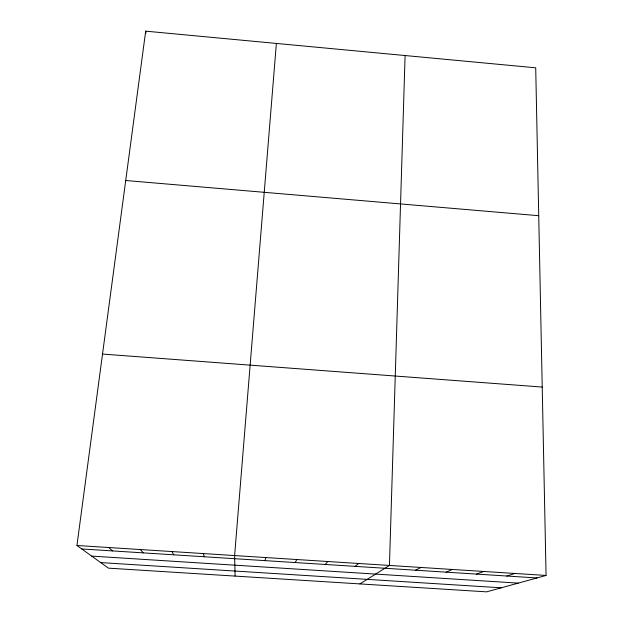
<?xml version="1.0" encoding="UTF-8"?>
<svg xmlns="http://www.w3.org/2000/svg" width="623" height="623" viewBox="0 0 623 623"><rect width="100%" height="100%" fill="white"/><g stroke="black" fill="none" stroke-linecap="round" stroke-linejoin="round"><path stroke-width="0.93" d="M405.098 55.54L389.445 565.45L359.907 583.907M276.378 43.439L234.614 555.56L235.097 576.088M76.933 545.491L145.689 31.15L535.71 67.814L546.067 575.45L486.61 591.85L108.441 568.153L76.933 545.491L546.067 575.45M264.954 560.63L265.811 557.554M295.107 562.546L296.883 559.54M325.159 564.461L327.854 561.518M355.102 566.369L358.708 563.488M415.572 570.216L421.008 567.467M446.099 572.163L452.446 569.477M476.509 574.102L483.767 571.47M506.81 576.026L514.98 573.464M81.753 548.956L537.01 577.949M91.706 556.113L518.266 583.12M100.708 562.592L501.258 587.808M102.522 354.059L542.228 387.062M125.721 180.506L538.731 215.706M108.698 547.524L112.561 550.919M140.354 549.541L143.251 552.874M171.886 551.557L173.84 554.82M203.308 553.559L204.321 556.767M145.689 31.15L145.961 33.011"/></g></svg>
